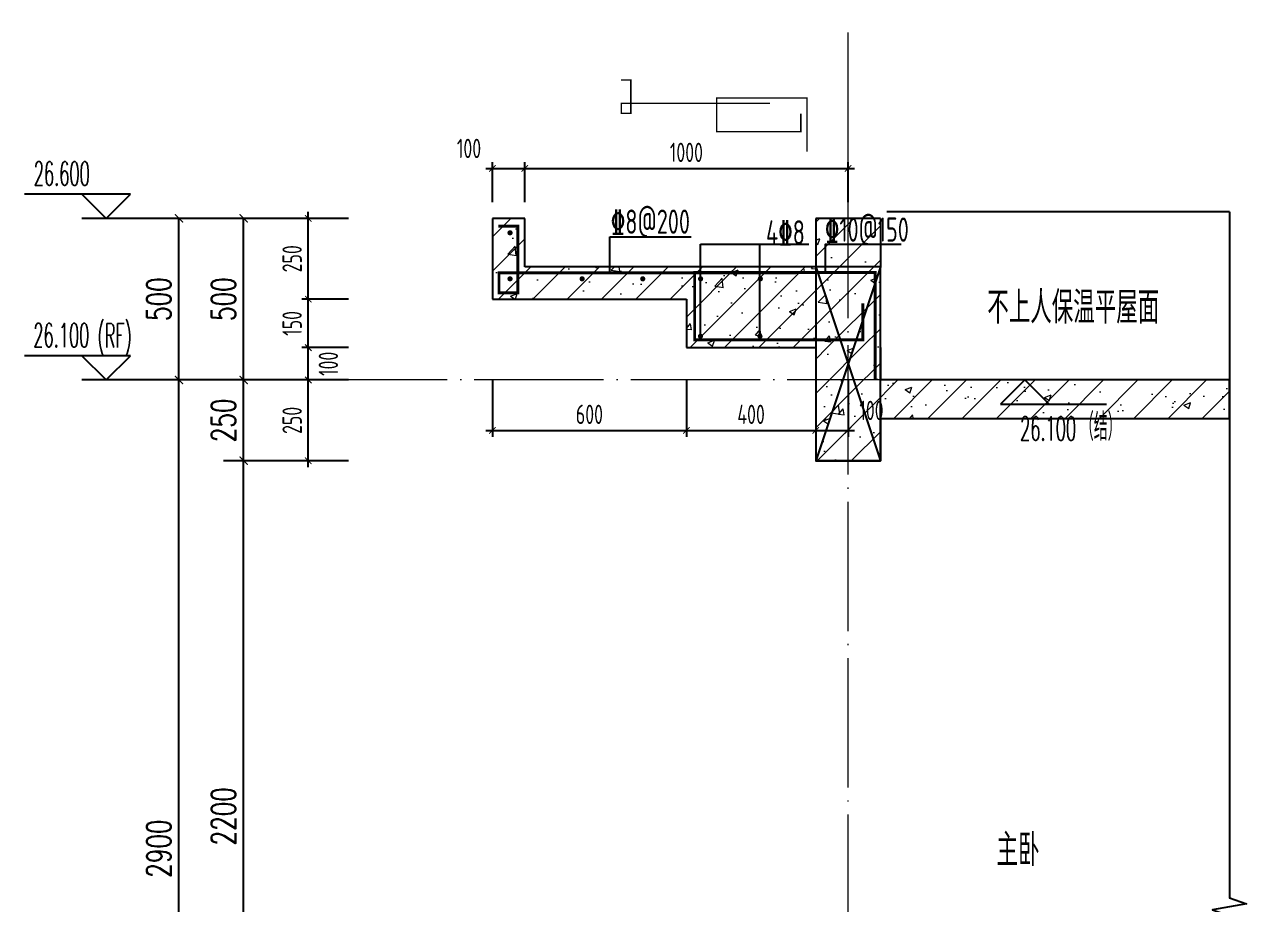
# Model space of a CAD drawing. Extents: x -812054 to 22247, y -644080 to 1003627.
# Drawn here: x -19368 to -15588, y -216645 to -213925 of the extents above; entities that cross this region are included whole.
import ezdxf

# ---------------------------------------------------------------- set-up
doc = ezdxf.new("R2010")
doc.units = 0
doc.header["$LTSCALE"] = 1000
doc.linetypes.add('DOTE', pattern=[2.42, 2, -0.2, 0.02, -0.2])
doc.layers.get('0').update_dxf_attribs({"linetype": 'CONTINUOUS'})
doc.layers.get('DEFPOINTS').update_dxf_attribs({"linetype": 'CONTINUOUS'})
for name, color, linetype in [('DIM', 2, 'CONTINUOUS'), ('DIM_ELEV', 3, 'CONTINUOUS'), ('DIM_SYMB', 3, 'CONTINUOUS'), ('PUB_DIM', 3, 'CONTINUOUS'), ('PUB_TEXT', 2, 'CONTINUOUS'), ('REIN', 6, 'CONTINUOUS'), ('S-大样-砼线', 7, 'CONTINUOUS'), ('S-引出线', 40, 'CONTINUOUS'), ('TEXT', 2, 'CONTINUOUS'), ('WALL', 5, 'CONTINUOUS')]:
    doc.layers.add(name, color=color, linetype=linetype)
doc.layers.add('DOTE', color=19, linetype='DOTE', lineweight=9)
doc.layers.add('PUB_HATCH', color=8, linetype='CONTINUOUS', lineweight=9)
doc.styles.add('_TCH_DIM', font='SIMPLEX.shx', dxfattribs={"width": 0.7, "bigfont": 'GBCBIG.shx'})
doc.styles.add('_TCH_DIM_T3', font='SIMPLEX', dxfattribs={"width": 0.705882, "bigfont": 'GBCBIG'})
doc.styles.add('TSSD_DIMENSION', font='Tssdeng.shx', dxfattribs={"width": 0.7, "bigfont": 'tssdchn.shx'})
doc.styles.add('TSSD_REIN', font='tssdeng.shx', dxfattribs={"width": 0.7, "height": 300, "bigfont": 'tssdchn.shx'})
doc.dimstyles.new('_TCH_ARCH&&25', dxfattribs={"dimtxt": 74.375, "dimasz": 25, "dimexe": 62.5, "dimexo": 75, "dimgap": 25, "dimtad": 1, "dimdec": 0, "dimzin": 0, "dimdsep": 46, "dimtxsty": '_TCH_DIM_T3', "dimblk": 'ARCHTICK', "dimcen": 0.09, "dimclrt": 7, "dimazin": 0, "dimtfac": 1, "dimtdec": 0, "dimtix": 1, "dimtmove": 2, "dimatfit": 3, "dimldrblk": 'ARCHTICK', "dimfxl": 1, "dimtolj": 1, "dimtzin": 0, "dimarcsym": 0})
doc.dimstyles.new('TSSD_20_20', dxfattribs={"dimtxt": 60, "dimasz": 20, "dimexe": 20, "dimexo": 50, "dimgap": 20, "dimtad": 1, "dimdec": 0, "dimzin": 0, "dimdsep": 46, "dimtxsty": 'TSSD_DIMENSION', "dimblk": 'ARCHTICK', "dimblk1": 'ARCHTICK', "dimblk2": 'ARCHTICK', "dimcen": 0, "dimdle": 20, "dimclrt": 7, "dimadec": 0, "dimazin": 0, "dimtfac": 1, "dimtdec": 0, "dimtix": 1, "dimtmove": 2, "dimatfit": 3, "dimfxl": 1, "dimtolj": 1, "dimtzin": 0, "dimarcsym": 0})
pattern_1 = [(45, (-700045.335, -61224.87), (-53.0330086, 53.0330086), []), (50, (-700045.33, -61224.87), (215.178055, -18.82564), [22.5, -247.5]), (355, (-700045.33, -61224.87), (-41.6254, 225.65764), [18, -198]), (100.4514, (-700027.4, -61226.44), (173.552815, 206.83186), [19.12206, -210.342634]), (46.1842, (-700045.33, -61164.87), (320.17231, -49.6557), [33.75, -371.25]), (96.6356, (-700018.65, -61169), (280.39881, 292.23536), [28.68309, -315.5139]), (351.1842, (-700045.33, -61164.87), (280.39858, 292.23558), [27, -297]), (21, (-700015.33, -61179.87), (179.072116, -120.785667), [22.5, -247.5]), (326, (-700015.33, -61179.87), (72.9946, 217.545014), [18, -198]), (71.4514, (-700000.41, -61189.93), (252.06679, 96.75915), [19.12206, -210.342634]), (37.5, (-700045.335, -61224.87), (3.647957, 99.868156), [0, -195.6, 0, -201, 0, -198.75]), (7.5, (-700045.33, -61224.87), (78.920861, 118.323514), [0, -114.6, 0, -191.1, 0, -75.75]), (327.5, (-700112.235, -61224.87), (160.146731, -6.7664615), [0, -75, 0, -234, 0, -310.5]), (317.5, (-700142.23, -61224.87), (174.95585, 30.031495), [0, -97.5, 0, -155.4, 0, -220.5])]

# ---------------------------------------------------------------- blocks, each defined once
blk = doc.blocks.new('_ArchTick')
at = {"color": 0, "linetype": 'ByBlock', "const_width": 0.15}
blk.add_lwpolyline([(-0.5, -0.5), (0.5, 0.5)], dxfattribs=at)
blk = doc.blocks.new('*D3489')
at = {"layer": 'DEFPOINTS', "color": 0, "transparency": 16777216}
for p in [(-17820.5, -214371), (-17920.5, -214525.2), (-17820.5, -214525.2)]:
    blk.add_point(p, dxfattribs=at)
at = {"layer": 'DIM', "color": 0, "lineweight": -2, "transparency": 16777216}
for p, q in [((-17920.5, -214475.2), (-17920.5, -214351)), ((-17820.5, -214475.2), (-17820.5, -214351)), ((-17940.5, -214371), (-17800.5, -214371))]:
    blk.add_line(p, q, dxfattribs=at)
at = {"layer": 'DIM', "color": 0, "lineweight": -2, "transparency": 16777216, "xscale": 20, "yscale": 20, "zscale": 20, "rotation": 180}
blk.add_blockref('_ArchTick', (-17920.5, -214371), dxfattribs=at)
at = {"layer": 'DIM', "color": 0, "lineweight": -2, "transparency": 16777216, "xscale": 20, "yscale": 20, "zscale": 20}
blk.add_blockref('_ArchTick', (-17820.5, -214371), dxfattribs=at)
at = {"layer": 'DIM', "color": 7, "transparency": 16777216, "insert": (-17992.9, -214308.8), "char_height": 60, "attachment_point": 5, "style": 'TSSD_DIMENSION'}
blk.add_mtext('\\A1;100', dxfattribs=at)
blk = doc.blocks.new('*D3490')
at = {"layer": 'DEFPOINTS', "color": 0, "transparency": 16777216}
for p in [(-16820.5, -214371), (-17820.5, -214525.2), (-16820.5, -214525.2)]:
    blk.add_point(p, dxfattribs=at)
at = {"layer": 'DIM', "color": 0, "lineweight": -2, "transparency": 16777216}
for p, q in [((-17820.5, -214475.2), (-17820.5, -214351)), ((-16820.5, -214475.2), (-16820.5, -214351)), ((-17840.5, -214371), (-16800.5, -214371))]:
    blk.add_line(p, q, dxfattribs=at)
at = {"layer": 'DIM', "color": 0, "lineweight": -2, "transparency": 16777216, "xscale": 20, "yscale": 20, "zscale": 20, "rotation": 180}
blk.add_blockref('_ArchTick', (-17820.5, -214371), dxfattribs=at)
at = {"layer": 'DIM', "color": 0, "lineweight": -2, "transparency": 16777216, "xscale": 20, "yscale": 20, "zscale": 20}
blk.add_blockref('_ArchTick', (-16820.5, -214371), dxfattribs=at)
at = {"layer": 'DIM', "color": 7, "transparency": 16777216, "insert": (-17320.5, -214321), "char_height": 60, "attachment_point": 5, "style": 'TSSD_DIMENSION'}
blk.add_mtext('\\A1;1000', dxfattribs=at)
blk = doc.blocks.new('*D3491')
at = {"layer": 'DEFPOINTS', "color": 0, "transparency": 16777216}
for p in [(-17920.5, -214975.2), (-17320.5, -214975.2), (-17320.5, -215181.6)]:
    blk.add_point(p, dxfattribs=at)
at = {"layer": 'DIM', "color": 0, "lineweight": -2, "transparency": 16777216}
for p, q in [((-17920.5, -215025.2), (-17920.5, -215201.6)), ((-17320.5, -215025.2), (-17320.5, -215201.6)), ((-17940.5, -215181.6), (-17300.5, -215181.6))]:
    blk.add_line(p, q, dxfattribs=at)
at = {"layer": 'DIM', "color": 0, "lineweight": -2, "transparency": 16777216, "xscale": 20, "yscale": 20, "zscale": 20, "rotation": 180}
blk.add_blockref('_ArchTick', (-17920.5, -215181.6), dxfattribs=at)
at = {"layer": 'DIM', "color": 0, "lineweight": -2, "transparency": 16777216, "xscale": 20, "yscale": 20, "zscale": 20}
blk.add_blockref('_ArchTick', (-17320.5, -215181.6), dxfattribs=at)
at = {"layer": 'DIM', "color": 7, "transparency": 16777216, "insert": (-17620.5, -215131.6), "char_height": 60, "attachment_point": 5, "style": 'TSSD_DIMENSION'}
blk.add_mtext('\\A1;600', dxfattribs=at)
blk = doc.blocks.new('*D3492')
at = {"layer": 'DEFPOINTS', "color": 0, "transparency": 16777216}
for p in [(-17320.5, -214975.2), (-16920.5, -214975.2), (-16920.5, -215181.6)]:
    blk.add_point(p, dxfattribs=at)
at = {"layer": 'DIM', "color": 0, "lineweight": -2, "transparency": 16777216}
for p, q in [((-17320.5, -215025.2), (-17320.5, -215201.6)), ((-16920.5, -215025.2), (-16920.5, -215201.6)), ((-17340.5, -215181.6), (-16900.5, -215181.6))]:
    blk.add_line(p, q, dxfattribs=at)
at = {"layer": 'DIM', "color": 0, "lineweight": -2, "transparency": 16777216, "xscale": 20, "yscale": 20, "zscale": 20, "rotation": 180}
blk.add_blockref('_ArchTick', (-17320.5, -215181.6), dxfattribs=at)
at = {"layer": 'DIM', "color": 0, "lineweight": -2, "transparency": 16777216, "xscale": 20, "yscale": 20, "zscale": 20}
blk.add_blockref('_ArchTick', (-16920.5, -215181.6), dxfattribs=at)
at = {"layer": 'DIM', "color": 7, "transparency": 16777216, "insert": (-17120.5, -215131.6), "char_height": 60, "attachment_point": 5, "style": 'TSSD_DIMENSION'}
blk.add_mtext('\\A1;400', dxfattribs=at)
blk = doc.blocks.new('*D3493')
at = {"layer": 'DEFPOINTS', "color": 0, "transparency": 16777216}
for p in [(-16920.5, -214975.2), (-16820.5, -214975.2), (-16820.5, -215181.6)]:
    blk.add_point(p, dxfattribs=at)
at = {"layer": 'DIM', "color": 0, "lineweight": -2, "transparency": 16777216}
for p, q in [((-16920.5, -215025.2), (-16920.5, -215201.6)), ((-16820.5, -215025.2), (-16820.5, -215201.6)), ((-16940.5, -215181.6), (-16800.5, -215181.6))]:
    blk.add_line(p, q, dxfattribs=at)
at = {"layer": 'DIM', "color": 0, "lineweight": -2, "transparency": 16777216, "xscale": 20, "yscale": 20, "zscale": 20, "rotation": 180}
blk.add_blockref('_ArchTick', (-16920.5, -215181.6), dxfattribs=at)
at = {"layer": 'DIM', "color": 0, "lineweight": -2, "transparency": 16777216, "xscale": 20, "yscale": 20, "zscale": 20}
blk.add_blockref('_ArchTick', (-16820.5, -215181.6), dxfattribs=at)
at = {"layer": 'DIM', "color": 7, "transparency": 16777216, "insert": (-16748.1, -215119.4), "char_height": 60, "attachment_point": 5, "style": 'TSSD_DIMENSION'}
blk.add_mtext('\\A1;100', dxfattribs=at)
blk = doc.blocks.new('*D3494')
at = {"layer": 'DEFPOINTS', "color": 0, "transparency": 16777216}
for p in [(-18490, -214525.2), (-18315.4, -214525.2), (-18315.4, -214775.2)]:
    blk.add_point(p, dxfattribs=at)
at = {"layer": 'DIM', "color": 0, "lineweight": -2, "transparency": 16777216}
for p, q in [((-18490, -214795.2), (-18490, -214505.2)), ((-18365.4, -214525.2), (-18510, -214525.2)), ((-18365.4, -214775.2), (-18510, -214775.2))]:
    blk.add_line(p, q, dxfattribs=at)
at = {"layer": 'DIM', "color": 0, "lineweight": -2, "transparency": 16777216, "xscale": 20, "yscale": 20, "zscale": 20}
for p, rotation in [((-18490, -214525.2), 90), ((-18490, -214775.2), 270)]:
    blk.add_blockref('_ArchTick', p, dxfattribs=dict(at, rotation=rotation))
at = {"layer": 'DIM', "color": 7, "transparency": 16777216, "insert": (-18540, -214650.2), "char_height": 60, "attachment_point": 5, "rotation": 90, "style": 'TSSD_DIMENSION'}
blk.add_mtext('\\A1;250', dxfattribs=at)
blk = doc.blocks.new('*D3495')
at = {"layer": 'DEFPOINTS', "color": 0, "transparency": 16777216}
for p in [(-18490, -214775.2), (-18315.4, -214775.2), (-18315.4, -214925.2)]:
    blk.add_point(p, dxfattribs=at)
at = {"layer": 'DIM', "color": 0, "lineweight": -2, "transparency": 16777216}
for p, q in [((-18365.4, -214775.2), (-18510, -214775.2)), ((-18490, -214945.2), (-18490, -214755.2)), ((-18365.4, -214925.2), (-18510, -214925.2))]:
    blk.add_line(p, q, dxfattribs=at)
at = {"layer": 'DIM', "color": 0, "lineweight": -2, "transparency": 16777216, "xscale": 20, "yscale": 20, "zscale": 20}
for p, rotation in [((-18490, -214775.2), 90), ((-18490, -214925.2), 270)]:
    blk.add_blockref('_ArchTick', p, dxfattribs=dict(at, rotation=rotation))
at = {"layer": 'DIM', "color": 7, "transparency": 16777216, "insert": (-18540, -214850.2), "char_height": 60, "attachment_point": 5, "rotation": 90, "style": 'TSSD_DIMENSION'}
blk.add_mtext('\\A1;150', dxfattribs=at)
blk = doc.blocks.new('*D3496')
at = {"layer": 'DEFPOINTS', "color": 0, "transparency": 16777216}
for p in [(-18490, -214925.2), (-18315.4, -214925.2), (-18315.4, -215025.2)]:
    blk.add_point(p, dxfattribs=at)
at = {"layer": 'DIM', "color": 0, "lineweight": -2, "transparency": 16777216}
for p, q in [((-18365.4, -214925.2), (-18510, -214925.2)), ((-18490, -215045.2), (-18490, -214905.2)), ((-18365.4, -215025.2), (-18510, -215025.2))]:
    blk.add_line(p, q, dxfattribs=at)
at = {"layer": 'DIM', "color": 0, "lineweight": -2, "transparency": 16777216, "xscale": 20, "yscale": 20, "zscale": 20}
for p, rotation in [((-18490, -214925.2), 90), ((-18490, -215025.2), 270)]:
    blk.add_blockref('_ArchTick', p, dxfattribs=dict(at, rotation=rotation))
at = {"layer": 'DIM', "color": 7, "transparency": 16777216, "insert": (-18428, -214975.2), "char_height": 60, "attachment_point": 5, "rotation": 90, "style": 'TSSD_DIMENSION'}
blk.add_mtext('\\A1;100', dxfattribs=at)
blk = doc.blocks.new('*D3497')
at = {"layer": 'DEFPOINTS', "color": 0, "transparency": 16777216}
for p in [(-18490, -215025.2), (-18315.4, -215025.2), (-18315.4, -215275.2)]:
    blk.add_point(p, dxfattribs=at)
at = {"layer": 'DIM', "color": 0, "lineweight": -2, "transparency": 16777216}
for p, q in [((-18365.4, -215025.2), (-18510, -215025.2)), ((-18490, -215295.2), (-18490, -215005.2)), ((-18365.4, -215275.2), (-18510, -215275.2))]:
    blk.add_line(p, q, dxfattribs=at)
at = {"layer": 'DIM', "color": 0, "lineweight": -2, "transparency": 16777216, "xscale": 20, "yscale": 20, "zscale": 20}
for p, rotation in [((-18490, -215025.2), 90), ((-18490, -215275.2), 270)]:
    blk.add_blockref('_ArchTick', p, dxfattribs=dict(at, rotation=rotation))
at = {"layer": 'DIM', "color": 7, "transparency": 16777216, "insert": (-18540, -215150.2), "char_height": 60, "attachment_point": 5, "rotation": 90, "style": 'TSSD_DIMENSION'}
blk.add_mtext('\\A1;250', dxfattribs=at)
blk = doc.blocks.new('*D3512')
at = {"layer": 'DEFPOINTS', "color": 0, "transparency": 16777216}
for p in [(-18690, -215275.2), (-18390, -215275.2), (-18390, -217475.2)]:
    blk.add_point(p, dxfattribs=at)
at = {"layer": 'PUB_DIM', "color": 0, "lineweight": -2, "transparency": 16777216}
for p, q in [((-18465, -215275.2), (-18752.5, -215275.2)), ((-18690, -217475.2), (-18690, -215275.2)), ((-18465, -217475.2), (-18752.5, -217475.2))]:
    blk.add_line(p, q, dxfattribs=at)
at = {"layer": 'PUB_DIM', "color": 0, "lineweight": -2, "transparency": 16777216, "xscale": 25, "yscale": 25, "zscale": 25}
for p, rotation in [((-18690, -215275.2), 90), ((-18690, -217475.2), 270)]:
    blk.add_blockref('_ArchTick', p, dxfattribs=dict(at, rotation=rotation))
at = {"layer": 'PUB_DIM', "color": 7, "transparency": 16777216, "insert": (-18752.2, -216375.2), "char_height": 74.38, "attachment_point": 5, "rotation": 90, "style": '_TCH_DIM_T3'}
blk.add_mtext('\\A1;2200', dxfattribs=at)
blk = doc.blocks.new('*D3513')
at = {"layer": 'DEFPOINTS', "color": 0, "transparency": 16777216}
for p in [(-18690, -215025.2), (-18390, -215025.2), (-18390, -215275.2)]:
    blk.add_point(p, dxfattribs=at)
at = {"layer": 'PUB_DIM', "color": 0, "lineweight": -2, "transparency": 16777216}
for p, q in [((-18465, -215025.2), (-18752.5, -215025.2)), ((-18690, -215275.2), (-18690, -215025.2)), ((-18465, -215275.2), (-18752.5, -215275.2))]:
    blk.add_line(p, q, dxfattribs=at)
at = {"layer": 'PUB_DIM', "color": 0, "lineweight": -2, "transparency": 16777216, "xscale": 25, "yscale": 25, "zscale": 25}
for p, rotation in [((-18690, -215025.2), 90), ((-18690, -215275.2), 270)]:
    blk.add_blockref('_ArchTick', p, dxfattribs=dict(at, rotation=rotation))
at = {"layer": 'PUB_DIM', "color": 7, "transparency": 16777216, "insert": (-18752.2, -215150.2), "char_height": 74.38, "attachment_point": 5, "rotation": 90, "style": '_TCH_DIM_T3'}
blk.add_mtext('\\A1;250', dxfattribs=at)
blk = doc.blocks.new('*D3514')
at = {"layer": 'DEFPOINTS', "color": 0, "transparency": 16777216}
for p in [(-18690, -214525.2), (-18390, -214525.2), (-18390, -215025.2)]:
    blk.add_point(p, dxfattribs=at)
at = {"layer": 'PUB_DIM', "color": 0, "lineweight": -2, "transparency": 16777216}
for p, q in [((-18465, -214525.2), (-18752.5, -214525.2)), ((-18690, -215025.2), (-18690, -214525.2)), ((-18465, -215025.2), (-18752.5, -215025.2))]:
    blk.add_line(p, q, dxfattribs=at)
at = {"layer": 'PUB_DIM', "color": 0, "lineweight": -2, "transparency": 16777216, "xscale": 25, "yscale": 25, "zscale": 25}
for p, rotation in [((-18690, -214525.2), 90), ((-18690, -215025.2), 270)]:
    blk.add_blockref('_ArchTick', p, dxfattribs=dict(at, rotation=rotation))
at = {"layer": 'PUB_DIM', "color": 7, "transparency": 16777216, "insert": (-18752.2, -214775.2), "char_height": 74.38, "attachment_point": 5, "rotation": 90, "style": '_TCH_DIM_T3'}
blk.add_mtext('\\A1;500', dxfattribs=at)
blk = doc.blocks.new('*D3515')
at = {"layer": 'DEFPOINTS', "color": 0, "transparency": 16777216}
for p in [(-18890, -215025.2), (-18390, -215025.2), (-18390, -217925.2)]:
    blk.add_point(p, dxfattribs=at)
at = {"layer": 'PUB_DIM', "color": 0, "lineweight": -2, "transparency": 16777216}
for p, q in [((-18465, -215025.2), (-18952.5, -215025.2)), ((-18890, -217925.2), (-18890, -215025.2)), ((-18465, -217925.2), (-18952.5, -217925.2))]:
    blk.add_line(p, q, dxfattribs=at)
at = {"layer": 'PUB_DIM', "color": 0, "lineweight": -2, "transparency": 16777216, "xscale": 25, "yscale": 25, "zscale": 25}
for p, rotation in [((-18890, -215025.2), 90), ((-18890, -217925.2), 270)]:
    blk.add_blockref('_ArchTick', p, dxfattribs=dict(at, rotation=rotation))
at = {"layer": 'PUB_DIM', "color": 7, "transparency": 16777216, "insert": (-18952.2, -216475.2), "char_height": 74.38, "attachment_point": 5, "rotation": 90, "style": '_TCH_DIM_T3'}
blk.add_mtext('\\A1;2900', dxfattribs=at)
blk = doc.blocks.new('*D3516')
at = {"layer": 'DEFPOINTS', "color": 0, "transparency": 16777216}
for p in [(-18890, -214525.2), (-18390, -214525.2), (-18390, -215025.2)]:
    blk.add_point(p, dxfattribs=at)
at = {"layer": 'PUB_DIM', "color": 0, "lineweight": -2, "transparency": 16777216}
for p, q in [((-18465, -214525.2), (-18952.5, -214525.2)), ((-18890, -215025.2), (-18890, -214525.2)), ((-18465, -215025.2), (-18952.5, -215025.2))]:
    blk.add_line(p, q, dxfattribs=at)
at = {"layer": 'PUB_DIM', "color": 0, "lineweight": -2, "transparency": 16777216, "xscale": 25, "yscale": 25, "zscale": 25}
for p, rotation in [((-18890, -214525.2), 90), ((-18890, -215025.2), 270)]:
    blk.add_blockref('_ArchTick', p, dxfattribs=dict(at, rotation=rotation))
at = {"layer": 'PUB_DIM', "color": 7, "transparency": 16777216, "insert": (-18952.2, -214775.2), "char_height": 74.38, "attachment_point": 5, "rotation": 90, "style": '_TCH_DIM_T3'}
blk.add_mtext('\\A1;500', dxfattribs=at)
blk = doc.blocks.new('20210809.04285202')
at = {"layer": 'REIN', "const_width": 9}
for points in [[(67177.1, -103309.5), (67237.7, -103309.5), (67237.7, -103515.7), (67179.4, -103515.7), (67179.4, -103453.6), (68099.3, -103453.6)], [(68343.1, -103785), (68343.1, -103452.5), (67784.7, -103452.5), (67784.7, -103660.9), (68305, -103660.9), (68305, -103548.2)]]:
    blk.add_lwpolyline(points, dxfattribs=at)
at = {"layer": 'REIN', "const_width": 8}
for points in [[(67209.6, -103329.7, 1), (67217.6, -103329.7, 1)], [(67209.6, -103472.1, 1), (67217.6, -103472.1, 1)], [(67432.6, -103472.1, 1), (67440.6, -103472.1, 1)], [(67620.1, -103472.1, 1), (67628.1, -103472.1, 1)], [(67799, -103472.1, 1), (67807, -103472.1, 1)], [(67983.8, -103472.1, 1), (67991.8, -103472.1, 1)], [(67798.6, -103649.6, 1), (67806.6, -103649.6, 1)], [(67982.6, -103649.6, 1), (67990.6, -103649.6, 1)]]:
    blk.add_lwpolyline(points, format="xyb", close=True, dxfattribs=at)
at = {"layer": 'S-大样-砼线'}
for p, q in [((68159.2, -103435), (68359.2, -104035)), ((68359.2, -103435), (68159.2, -104035))]:
    blk.add_line(p, q, dxfattribs=at)
blk.add_lwpolyline([(68359.2, -103435), (68159.2, -103435), (68159.2, -104035), (68359.2, -104035)], close=True, dxfattribs=at)
at = {"layer": 'S-引出线'}
for p, q in [((67522, -103453.6), (67522, -103341.8)), ((67522, -103341.8), (67773.4, -103341.8)), ((67802.6, -103649.6), (67802.6, -103364.8)), ((67802.6, -103364.8), (68138.2, -103364.8)), ((67986.6, -103649.6), (67986.6, -103364.8))]:
    blk.add_line(p, q, dxfattribs=at)
blk.add_lwpolyline([(68189.6, -103452.5), (68189.6, -103364.7), (68423.9, -103364.7)], dxfattribs=at)
at = {"layer": 'TEXT', "style": 'TSSD_REIN', "width": 0.7}
for s, p in [('%%1328@200', (67525.2, -103332.7)), ('4%%1328', (68005.3, -103365.9)), ('%%13210@150', (68187.5, -103357.3))]:
    blk.add_text(s, height=75, rotation=0, dxfattribs=at).set_placement(p)

msp = doc.modelspace()

# ---------------------------------------------------------------- hatches: boundary and pattern name
at = {"layer": 'PUB_HATCH'}
h = msp.add_hatch(dxfattribs=at)
h.set_pattern_fill('钢筋混凝土', color=256, scale=30, style=0)
h.set_pattern_definition(pattern_1)
h.paths.add_polyline_path([(-16720.51, -214675.17), (-17820.51, -214675.17), (-17820.51, -214525.17), (-17920.51, -214525.17), (-17920.51, -214775.17), (-17320.51, -214775.17), (-17320.51, -214925.17), (-16720.51, -214925.17)])
h = msp.add_hatch(dxfattribs=at)
h.set_pattern_fill('钢筋混凝土', color=256, scale=30, style=0)
h.set_pattern_definition(pattern_1)
h.paths.add_polyline_path([(-16920.5, -214675.17), (-16720.51, -214675.17), (-16720.51, -214725.17), (-16720.5, -214525.16), (-16920.5, -214525.16)])
h = msp.add_hatch(dxfattribs=at)
h.set_pattern_fill('钢筋混凝土', color=256, scale=30, style=0)
h.set_pattern_definition(pattern_1)
h.paths.add_polyline_path([(-16720.51, -214725.17), (-16720.51, -214925.17), (-16920.5, -214925.17), (-16920.5, -215025.16), (-16787.17, -215065.16), (-16720.5, -215025.17)])
h = msp.add_hatch(dxfattribs=at)
h.set_pattern_fill('钢筋混凝土', color=256, scale=30, style=0)
h.set_pattern_definition(pattern_1)
h.paths.add_polyline_path([(-16787.17, -215065.16), (-16920.5, -215025.16), (-16920.5, -215275.16), (-16720.5, -215275.16), (-16720.5, -215145.17)])
h = msp.add_hatch(dxfattribs=at)
h.set_pattern_fill('钢筋混凝土', color=256, scale=30, style=0)
h.set_pattern_definition(pattern_1)
h.paths.add_polyline_path([(-15640.5, -215025.17), (-16720.5, -215025.17), (-16787.17, -215065.16), (-16720.5, -215145.17), (-15640.5, -215145.17)])

# ---------------------------------------------------------------- linework, layer by layer
at = {"color": 251, "true_color": 0x636466}
msp.add_line((-15640.5, -214505.05), (-16700.5, -214505.16), dxfattribs=at)
at = {"layer": 'DIM_ELEV'}
for p, q in [((-19039.98, -214450.16), (-19367.98, -214450.16)), ((-19114.98, -214525.16), (-19189.98, -214450.16)), ((-19114.98, -214525.16), (-19039.98, -214450.16)), ((-18689.98, -214525.16), (-19189.98, -214525.16)), ((-19039.98, -214950.16), (-19367.98, -214950.16)), ((-19114.98, -215025.16), (-19189.98, -214950.16)), ((-19114.98, -215025.16), (-19039.98, -214950.16)), ((-18689.98, -215025.16), (-19189.98, -215025.16))]:
    msp.add_line(p, q, dxfattribs=at)
at = {"layer": 'DIM_ELEV', "color": 3}
for p, q in [((-16273.78, -215025.16), (-16348.78, -215100.16)), ((-16273.78, -215025.16), (-16198.78, -215100.16)), ((-16348.78, -215100.16), (-16020.78, -215100.16))]:
    msp.add_line(p, q, dxfattribs=at)
at = {"layer": 'DIM_SYMB'}
msp.add_lwpolyline([(-15640.5, -214505.05), (-15640.5, -216627.36), (-15588, -216646.47), (-15693, -216664.98), (-15640.5, -216683.61), (-15640.5, -218805.92)], dxfattribs=at)
at = {"layer": 'DOTE', "color": 1, "linetype": 'DOTE', "ltscale": 0.2}
for p, q in [((-16820.5, -218705.92), (-16820.5, -213925.16)), ((-15640.5, -215025.16), (-18389.98, -215025.16))]:
    msp.add_line(p, q, dxfattribs=at)
at = {"layer": 'REIN', "const_width": 4.5}
for points in [[(-17522.68, -214097.15), (-17492.41, -214097.15), (-17492.41, -214200.29), (-17521.53, -214200.29), (-17521.53, -214169.21), (-17061.59, -214169.21)], [(-16947.59, -214319.17), (-16947.59, -214152.93), (-17226.77, -214152.93), (-17226.77, -214257.12), (-16966.62, -214257.12), (-16966.62, -214200.77)]]:
    msp.add_lwpolyline(points, dxfattribs=at)
at = {"layer": 'WALL'}
for p, q in [((-17820.51, -214525.17), (-17920.51, -214525.17)), ((-17920.51, -214525.17), (-17920.51, -214775.17)), ((-17820.51, -214675.17), (-17820.51, -214525.17)), ((-16920.5, -214525.16), (-16920.5, -214675.17)), ((-16720.5, -214525.16), (-16920.5, -214525.16)), ((-16720.5, -214525.16), (-16720.5, -214675.17)), ((-16720.5, -214675.17), (-17820.51, -214675.17)), ((-16720.51, -214925.17), (-16720.51, -214675.17)), ((-17920.51, -214775.17), (-17320.51, -214775.17)), ((-17320.51, -214775.17), (-17320.51, -214925.17)), ((-17320.51, -214925.17), (-16920.5, -214925.17)), ((-16920.5, -214925.17), (-16920.5, -215025.16)), ((-16720.5, -214925.17), (-16720.5, -215025.17)), ((-16920.5, -215025.16), (-16920.5, -215275.16)), ((-15640.5, -215025.17), (-16720.5, -215025.17)), ((-15640.5, -215145.17), (-15640.5, -215025.17)), ((-15640.5, -215145.17), (-16720.5, -215145.17)), ((-16720.5, -215145.17), (-16720.5, -215275.16)), ((-16720.5, -215275.16), (-16920.5, -215275.16))]:
    msp.add_line(p, q, dxfattribs=at)

# ---------------------------------------------------------------- block references
at = {"layer": 'S-大样-砼线'}
msp.add_blockref('20210809.04285202', (-85079.69, -111240.18), dxfattribs=at)

# ---------------------------------------------------------------- texts
at = {"layer": 'DIM_ELEV', "color": 7, "style": '_TCH_DIM'}
for s, height, width, p in [('（结）', 84.397, 0.7, (-16102.84, -215212.68)), ('26.100', 74.375, 0.494118, (-16288.34, -215212.68))]:
    msp.add_text(s, height=height, dxfattribs=dict(at, width=width)).set_placement(p)
at = {"layer": 'PUB_TEXT'}
for s, height, style, width, p in [('26.600', 74.375, '_TCH_DIM', 0.494118, (-19339.08, -214423.91)), ('不上人保温平屋面', 100, 'TSSD_REIN', 0.7, (-16390.02, -214850.82)), ('26.100', 74.375, '_TCH_DIM', 0.494118, (-19340.48, -214923.91)), ('(RF)', 74.375, '_TCH_DIM', 0.494118, (-19141.73, -214925.13)), ('主卧', 100, 'TSSD_REIN', 0.7, (-16361.26, -216529.54))]:
    msp.add_text(s, height=height, dxfattribs=dict(at, style=style, width=width)).set_placement(p)

# ---------------------------------------------------------------- dimensions: what is measured, and where the dimension line sits
at = {"layer": 'DIM'}
for base, p1, p2, angle, picture, middle in [((-17820.51, -214371.01), (-17920.51, -214525.17), (-17820.51, -214525.17), 360, '*D3489', (-17992.92, -214308.82)), ((-18489.98, -214925.17), (-18315.37, -215025.17), (-18315.37, -214925.17), 90, '*D3496', (-18428, -214975.17)), ((-16820.51, -215181.62), (-16920.51, -214975.17), (-16820.51, -214975.17), 360, '*D3493', (-16748.09, -215119.44))]:
    dim = msp.add_linear_dim(base=base, p1=p1, p2=p2, angle=angle, dimstyle='TSSD_20_20', dxfattribs=at)
    dim.commit()
    dim.dimension.update_dxf_attribs({"geometry": picture, "text_midpoint": middle, "dimtype": 161})
for p1, p2, distance, picture, middle in [((-17820.51, -214525.17), (-16820.51, -214525.17), 154.16, '*D3490', (-17320.51, -214321.01)), ((-18315.37, -214775.17), (-18315.37, -214525.17), 174.61, '*D3494', (-18539.98, -214650.17)), ((-18315.37, -214925.17), (-18315.37, -214775.17), 174.61, '*D3495', (-18539.98, -214850.17)), ((-17920.51, -214975.17), (-17320.51, -214975.17), -206.45, '*D3491', (-17620.51, -215131.62)), ((-17320.51, -214975.17), (-16920.51, -214975.17), -206.45, '*D3492', (-17120.51, -215131.62)), ((-18315.37, -215275.16), (-18315.37, -215025.17), 174.61, '*D3497', (-18539.98, -215150.17))]:
    dim = msp.add_aligned_dim(p1=p1, p2=p2, distance=distance, dimstyle='TSSD_20_20', dxfattribs=at)
    dim.commit()
    dim.dimension.update_dxf_attribs({"geometry": picture, "text_midpoint": middle})
at = {"layer": 'PUB_DIM'}
for p1, p2, distance, picture, middle in [((-18389.98, -215025.16), (-18389.98, -214525.16), 500, '*D3516', (-18952.16, -214775.16)), ((-18389.98, -215025.16), (-18389.98, -214525.16), 300, '*D3514', (-18752.16, -214775.16)), ((-18389.98, -217925.16), (-18389.98, -215025.16), 500, '*D3515', (-18952.16, -216475.16)), ((-18389.98, -215275.16), (-18389.98, -215025.16), 300, '*D3513', (-18752.16, -215150.16)), ((-18389.98, -217475.16), (-18389.98, -215275.16), 300, '*D3512', (-18752.16, -216375.16))]:
    dim = msp.add_aligned_dim(p1=p1, p2=p2, distance=distance, dimstyle='_TCH_ARCH&&25', dxfattribs=at)
    dim.commit()
    dim.dimension.update_dxf_attribs({"geometry": picture, "text_midpoint": middle})

doc.saveas('drawing.dxf')
